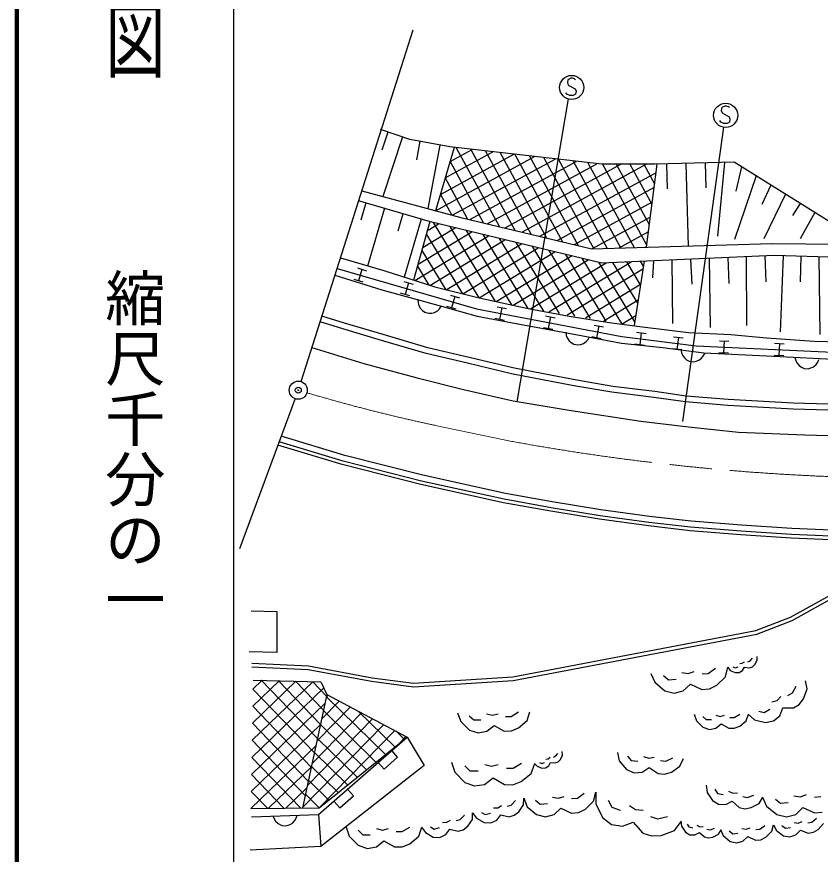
# Model space of a CAD drawing. Units: millimetres, scale not verified. Extents: x 40000 to 680000, y 20000 to 380000.
# Drawn here: x 40000 to 106692, y 242363 to 311838 of the extents above; entities that cross this region are included whole.
import ezdxf
from ezdxf.enums import TextEntityAlignment as Align

# ---------------------------------------------------------------- set-up
doc = ezdxf.new("R2010")
doc.units = ezdxf.units.MM
doc.header["$LTSCALE"] = 1000
doc.header["$PDMODE"] = 32
doc.header["$PDSIZE"] = 500
doc.linetypes.add('CHAIN', pattern=[18.5, 12, -1.5, 3.5, -1.5])
for name, color, linetype, lineweight in [('M-BGD', 7, 'Continuous', 25), ('M-BGD-EXST', 7, 'Continuous', 25), ('M-BMK', 2, 'CHAIN', 13), ('M-BMK-OTRS', 5, 'Continuous', 25), ('M-BMK-SRVR', 3, 'Continuous', 25), ('M-STR-STRC', 7, 'Continuous', 25), ('M-TTL', 2, 'Continuous', 140), ('M-TTL-BAND', 7, 'Continuous', 25)]:
    doc.layers.add(name, color=color, linetype=linetype, lineweight=lineweight)
doc.layers.add('M-OTRS', color=6, linetype='Continuous')
doc.styles.add('@ＭＳ ゴシック', font='')
doc.styles.get('@ＭＳ ゴシック').set_extended_font_data('@MS Gothic')

msp = doc.modelspace()

# ---------------------------------------------------------------- linework, layer by layer
at = {"layer": 'M-BGD'}
for p, q in [((72628, 301666), (70198, 302476)), ((70806, 302273), (70305, 300770)), ((72020, 301868), (70374, 296930)), ((75957, 301036), (72628, 301666)), ((73460, 301508), (73168, 299964)), ((75125, 301193), (74127, 295921)), ((76305, 300996), (74767, 295749)), ((88555, 299596), (75957, 301036)), ((76468, 300977), (80029, 294463)), ((77683, 300839), (81344, 294141)), ((74767, 295749), (82973, 300234)), ((75165, 297106), (81248, 300431)), ((75563, 298463), (79524, 300628)), ((75961, 299820), (77800, 300825)), ((78899, 300700), (82660, 293820)), ((80115, 300561), (83975, 293499)), ((81330, 300422), (85291, 293177)), ((82546, 300283), (86606, 292856)), ((83761, 300144), (87895, 292582)), ((75961, 299820), (78714, 294784)), ((76208, 295397), (84697, 300037)), ((77649, 295044), (86421, 299840)), ((79090, 294692), (88145, 299643)), ((80530, 294340), (90148, 299598)), ((81971, 293988), (92236, 299600)), ((84977, 300005), (89016, 292616)), ((86193, 299866), (90138, 292649)), ((87408, 299727), (91259, 292683)), ((92964, 299596), (88555, 299596)), ((88620, 299596), (92266, 292926)), ((89759, 299597), (92485, 294610)), ((90898, 299598), (92704, 296295)), ((92037, 299600), (92922, 297979)), ((93133, 299601), (92238, 292713)), ((99533, 299776), (92964, 299596)), ((93933, 299623), (93989, 297567)), ((95533, 299666), (95720, 292818)), ((97133, 299710), (97189, 297657)), ((98733, 299754), (98171, 293633)), ((110511, 292937), (99533, 299776)), ((83412, 293636), (93042, 298901)), ((100143, 299396), (99677, 297371)), ((75563, 298463), (77398, 295106)), ((101362, 298636), (99565, 293354)), ((68636, 297397), (76857, 295187)), ((84853, 293284), (92883, 297674)), ((102582, 297876), (101852, 296255)), ((75165, 297106), (76083, 295427)), ((103802, 297117), (102020, 293410)), ((74338, 294827), (68376, 296580)), ((68984, 296402), (68561, 294966)), ((86293, 292932), (92723, 296447)), ((105022, 296357), (104399, 295357)), ((70513, 295952), (69102, 291153)), ((72043, 295502), (71618, 294058)), ((106242, 295597), (105032, 293410)), ((73573, 295052), (72154, 290227)), ((74276, 294842), (72944, 289988)), ((74139, 294138), (75008, 294666)), ((88555, 291408), (74338, 294827)), ((78387, 288528), (74596, 294765)), ((76857, 295187), (87745, 292577)), ((87734, 292580), (92564, 295220)), ((73322, 291301), (77766, 294002)), ((73731, 292719), (76387, 294334)), ((79740, 288227), (75966, 294435)), ((81093, 287927), (77337, 294106)), ((89935, 292643), (92405, 293994)), ((73038, 289958), (79146, 293671)), ((77013, 288863), (74032, 293767)), ((74300, 289555), (80525, 293339)), ((82445, 287627), (78708, 293776)), ((83742, 287419), (80078, 293446)), ((75639, 289198), (81905, 293007)), ((77013, 288863), (83284, 292675)), ((85039, 287211), (81449, 293117)), ((86335, 287003), (82820, 292787)), ((87745, 292577), (102682, 293027)), ((92141, 292710), (92245, 292767)), ((102682, 293027), (110511, 292937)), ((66864, 291833), (70468, 290778)), ((75639, 289198), (73656, 292461)), ((78387, 288528), (84664, 292343)), ((79797, 288215), (86043, 292012)), ((87632, 286796), (84190, 292457)), ((88928, 286588), (85561, 292128)), ((90225, 286380), (86931, 291798)), ((102862, 292037), (88555, 291408)), ((97468, 291800), (97557, 286047)), ((99009, 291868), (99105, 289702)), ((100550, 291936), (100569, 286214)), ((102092, 292004), (102187, 289840)), ((108801, 291858), (102862, 292037)), ((103605, 292015), (103359, 285712)), ((105089, 291970), (105025, 289851)), ((106574, 291925), (106650, 285489)), ((74240, 289574), (73280, 291154)), ((81206, 287902), (87422, 291680)), ((82631, 287597), (88927, 291424)), ((84154, 287353), (91002, 291515)), ((91306, 286527), (88302, 291468)), ((91541, 288066), (89484, 291449)), ((91775, 289605), (90624, 291499)), ((92074, 291563), (91258, 286214)), ((92010, 291144), (91764, 291549)), ((92845, 291596), (92759, 290175)), ((94386, 291664), (94433, 286381)), ((95927, 291732), (96019, 289650)), ((66588, 290966), (78162, 287600)), ((68272, 290997), (69040, 290773)), ((68656, 290885), (68377, 289925)), ((70468, 290778), (74697, 289428)), ((85678, 287109), (91979, 290939)), ((66410, 290407), (70296, 289171)), ((68761, 289813), (67993, 290037)), ((72131, 289875), (72899, 289651)), ((72515, 289763), (72235, 288803)), ((70296, 289171), (75249, 287820)), ((74697, 289428), (78387, 288528)), ((87201, 286865), (91782, 289649)), ((72619, 288691), (71851, 288914)), ((73294, 288353), (73308, 288101)), ((75989, 288753), (76757, 288529)), ((76373, 288641), (76094, 287681)), ((78387, 288528), (82436, 287628)), ((88725, 286620), (91585, 288359)), ((73308, 288101), (73371, 287876)), ((73371, 287876), (73511, 287630)), ((73511, 287630), (73673, 287462)), ((75083, 287616), (75223, 287827)), ((75249, 287820), (78221, 287009)), ((76478, 287569), (75710, 287792)), ((79874, 287784), (80660, 287636)), ((80267, 287710), (80081, 286728)), ((67208, 286414), (65327, 287009)), ((73673, 287462), (73883, 287322)), ((73883, 287322), (74192, 287238)), ((74192, 287238), (74445, 287252)), ((74445, 287252), (74669, 287315)), ((74669, 287315), (74915, 287455)), ((74915, 287455), (75083, 287616)), ((78162, 287600), (90231, 285314)), ((78221, 287009), (81463, 286379)), ((82436, 287628), (85855, 286998)), ((83897, 287023), (84683, 286874)), ((84290, 286948), (84103, 285966)), ((85855, 286998), (89365, 286459)), ((90248, 286376), (91389, 287069)), ((67062, 285936), (65175, 286533)), ((70414, 285467), (67208, 286414)), ((80474, 286653), (79688, 286802)), ((81463, 286379), (86416, 285479)), ((87919, 286261), (88705, 286112)), ((89365, 286459), (92154, 286099)), ((70273, 284987), (67062, 285936)), ((84496, 285891), (83710, 286040)), ((85577, 285661), (85611, 285410)), ((88312, 286187), (88126, 285204)), ((91437, 285669), (92231, 285571)), ((91834, 285620), (91712, 284627)), ((92154, 286099), (95753, 285649)), ((95753, 285649), (99263, 285469)), ((73994, 283893), (70273, 284987)), ((74122, 284377), (70414, 285467)), ((85611, 285410), (85691, 285191)), ((85691, 285191), (85851, 284957)), ((85851, 284957), (86025, 284802)), ((86416, 285479), (90198, 284758)), ((87029, 284733), (87263, 284892)), ((87263, 284892), (87419, 285066)), ((87419, 285066), (87542, 285286)), ((88519, 285130), (87733, 285278)), ((90231, 285314), (96400, 284551)), ((94522, 285287), (95316, 285189)), ((94919, 285238), (94796, 284246)), ((98317, 284962), (99116, 284924)), ((98717, 284943), (98670, 283944)), ((99263, 285469), (102232, 285199)), ((102232, 285199), (106192, 284929)), ((106192, 284929), (111501, 284749)), ((77539, 283577), (74122, 284377)), ((86025, 284802), (86245, 284678)), ((86245, 284678), (86560, 284618)), ((86560, 284618), (86810, 284652)), ((86810, 284652), (87029, 284733)), ((90198, 284758), (93620, 284398)), ((92109, 284578), (91315, 284677)), ((93620, 284398), (97042, 283948)), ((95193, 284197), (94399, 284295)), ((95128, 284233), (95168, 283983)), ((96400, 284551), (110161, 283905)), ((102904, 284747), (103703, 284709)), ((103304, 284728), (103257, 283729)), ((77423, 283090), (73994, 283893)), ((81177, 282704), (77539, 283577)), ((95168, 283983), (95254, 283766)), ((95254, 283766), (95420, 283537)), ((95420, 283537), (95598, 283386)), ((96604, 283344), (96834, 283509)), ((96834, 283509), (96984, 283687)), ((96984, 283687), (97102, 283911)), ((97042, 283948), (102805, 283678)), ((99069, 283925), (98270, 283963)), ((102805, 283678), (109829, 283317)), ((103656, 283710), (102857, 283748)), ((104591, 283578), (104651, 283332)), ((81072, 282215), (77423, 283090)), ((95598, 283386), (95822, 283269)), ((95822, 283269), (96138, 283217)), ((96138, 283217), (96387, 283258)), ((96387, 283258), (96604, 283344)), ((104651, 283332), (104754, 283123)), ((104754, 283123), (104936, 282907)), ((104936, 282907), (105126, 282771)), ((105126, 282771), (105358, 282671)), ((105923, 282704), (106132, 282807)), ((106132, 282807), (106348, 282990)), ((106348, 282990), (106484, 283179)), ((106484, 283179), (106584, 283412)), ((83771, 281704), (81072, 282215)), ((83866, 282195), (81177, 282704)), ((86488, 281685), (83866, 282195)), ((105358, 282671), (105677, 282644)), ((105677, 282644), (105923, 282704)), ((86398, 281193), (83771, 281704)), ((89463, 281177), (86488, 281685)), ((89390, 280682), (86398, 281193)), ((92892, 280245), (89390, 280682)), ((92958, 280740), (89463, 281177)), ((95574, 280377), (92958, 280740)), ((95519, 279880), (92892, 280245)), ((99056, 280087), (95574, 280377)), ((104451, 279796), (99056, 280087)), ((99021, 279588), (95519, 279880)), ((104430, 279296), (99021, 279588)), ((109318, 279150), (104430, 279296)), ((109329, 279650), (104451, 279796)), ((67084, 274973), (61780, 276583)), ((67218, 275455), (61954, 277052)), ((67003, 274684), (61675, 276301)), ((73716, 273803), (67218, 275455)), ((73531, 273024), (67003, 274684)), ((73600, 273316), (67084, 274973)), ((80562, 272297), (73716, 273803)), ((80464, 271807), (73600, 273316)), ((80405, 271512), (73531, 273024)), ((84366, 271107), (80464, 271807)), ((84451, 271600), (80562, 272297)), ((84316, 270811), (80405, 271512)), ((88416, 270444), (84366, 271107)), ((88490, 270939), (84451, 271600)), ((88372, 270148), (84316, 270811)), ((92466, 269892), (88416, 270444)), ((92529, 270388), (88490, 270939)), ((95970, 269985), (92529, 270388)), ((92428, 269594), (88372, 270148)), ((95892, 269188), (92428, 269594)), ((95922, 269487), (92466, 269892)), ((100154, 269654), (95970, 269985)), ((104330, 269392), (100154, 269654)), ((100097, 268856), (95892, 269188)), ((100119, 269156), (95922, 269487)), ((104303, 268893), (100119, 269156)), ((107575, 268742), (104303, 268893)), ((107585, 269242), (104330, 269392)), ((104287, 268594), (100097, 268856)), ((107570, 268442), (104287, 268594)), ((104227, 262033), (107873, 264042)), ((104354, 261760), (108047, 263795)), ((59463, 262543), (61596, 262503)), ((61596, 262503), (61596, 259106)), ((101332, 260919), (104227, 262033)), ((101415, 260630), (104354, 261760)), ((81178, 257084), (101332, 260919)), ((81215, 256786), (101415, 260630)), ((61596, 259106), (59305, 259145)), ((100874, 258398), (101063, 258635)), ((101263, 258100), (101464, 258453)), ((101464, 258453), (101452, 258781)), ((59509, 257916), (64182, 257690)), ((59523, 258216), (64217, 257989)), ((64217, 257989), (69505, 257007)), ((97391, 257356), (98000, 257789)), ((98825, 257083), (99020, 257869)), ((99018, 257869), (99224, 257613)), ((99444, 257917), (99644, 257826)), ((99644, 257826), (99888, 257917)), ((100010, 258185), (100223, 258209)), ((100223, 258209), (100399, 258331)), ((100229, 257601), (100399, 257887)), ((100399, 257887), (100813, 257820)), ((100679, 258325), (100874, 258398)), ((100813, 257820), (101056, 257911)), ((101056, 257911), (101263, 258100)), ((64182, 257690), (69458, 256710)), ((72935, 256559), (81178, 257084)), ((92640, 257370), (92955, 256625)), ((93681, 257195), (94093, 256842)), ((95202, 257442), (95723, 257354)), ((95723, 257354), (96223, 257522)), ((96881, 257316), (97391, 257356)), ((98109, 256385), (98825, 257083)), ((99224, 257613), (99626, 257430)), ((99626, 257430), (99955, 257443)), ((99955, 257443), (100229, 257601)), ((59530, 251814), (64570, 256675)), ((59556, 253228), (63171, 256714)), ((59582, 254642), (61771, 256754)), ((59607, 256056), (60371, 256793)), ((59621, 256814), (65231, 256656)), ((60284, 256796), (64955, 251952)), ((61712, 256755), (65208, 253130)), ((63140, 256715), (65461, 254308)), ((64568, 256675), (65714, 255486)), ((65231, 256656), (65745, 255629)), ((69458, 256710), (72925, 256258)), ((69505, 257007), (72935, 256559)), ((72925, 256258), (81215, 256786)), ((92955, 256625), (93780, 255919)), ((94093, 256842), (94732, 256892)), ((95322, 255911), (95920, 256471)), ((95920, 256471), (96853, 256030)), ((97491, 256080), (98109, 256385)), ((105605, 256073), (105462, 256753)), ((59505, 250400), (65479, 256161)), ((59607, 256056), (64701, 250774)), ((93780, 255919), (94566, 255723)), ((94566, 255723), (95322, 255911)), ((96853, 256030), (97491, 256080)), ((104013, 255526), (104393, 255748)), ((104393, 255748), (104702, 256310)), ((105312, 255265), (105605, 256073)), ((65745, 255629), (63719, 246205)), ((65302, 253568), (66779, 255078)), ((65696, 255401), (65859, 255568)), ((70598, 250641), (65702, 255431)), ((65745, 255629), (72392, 252085)), ((102667, 254996), (103103, 255122)), ((103103, 255122), (103427, 255439)), ((104948, 254798), (105312, 255265)), ((59479, 248986), (65582, 254872)), ((59582, 254642), (64448, 249596)), ((64908, 251736), (67698, 254587)), ((102034, 254117), (102509, 254394)), ((103332, 253856), (103586, 254513)), ((103586, 254513), (104473, 254521)), ((104473, 254521), (104948, 254798)), ((64120, 248071), (69537, 253607)), ((64514, 249904), (68618, 254097)), ((69814, 250009), (65454, 254275)), ((71383, 251272), (68350, 254240)), ((76596, 254082), (76848, 253366)), ((77560, 253858), (77926, 253504)), ((78998, 254002), (79480, 253890)), ((79480, 253890), (79958, 254018)), ((80562, 253788), (81042, 253796)), ((81042, 253796), (81636, 254166)), ((82367, 253458), (82595, 254182)), ((96227, 253982), (96407, 253442)), ((96947, 253802), (97217, 253532)), ((98027, 253892), (98387, 253802)), ((98387, 253802), (98747, 253892)), ((99197, 253712), (99557, 253712)), ((99557, 253712), (100007, 253982)), ((100547, 253442), (100727, 253982)), ((100712, 253982), (101234, 253523)), ((101583, 254236), (102034, 254117)), ((102818, 253428), (103332, 253856)), ((59453, 247572), (65205, 253120)), ((59556, 253228), (64195, 248418)), ((63727, 246239), (70456, 253117)), ((69029, 249378), (65205, 253119)), ((76848, 253366), (77580, 252658)), ((77926, 253504), (78526, 253514)), ((79022, 252562), (79614, 253052)), ((79614, 253052), (80462, 252586)), ((81657, 252846), (82367, 253458)), ((96407, 253442), (96947, 252902)), ((96947, 252902), (97487, 252722)), ((97217, 253532), (97667, 253532)), ((98027, 252812), (98477, 253172)), ((98477, 253172), (99107, 252812)), ((99557, 252812), (100007, 252992)), ((100007, 252992), (100547, 253442)), ((101234, 253523), (102137, 253285)), ((102137, 253285), (102818, 253428)), ((65107, 246220), (71376, 252626)), ((72167, 251904), (71492, 252564)), ((77580, 252658), (78304, 252430)), ((78304, 252430), (79022, 252562)), ((80462, 252586), (81062, 252596)), ((81062, 252596), (81657, 252846)), ((97487, 252722), (98027, 252812)), ((99107, 252812), (99557, 252812)), ((59530, 251814), (63942, 247240)), ((68245, 248746), (64957, 251963)), ((65045, 245665), (72392, 252085)), ((65107, 246220), (72392, 252085)), ((71700, 251528), (72295, 252136)), ((72392, 252085), (73811, 249739)), ((59428, 246158), (64829, 251367)), ((67460, 248115), (64709, 250808)), ((71613, 250408), (71120, 250973)), ((85294, 250578), (85267, 250893)), ((59505, 250400), (63552, 246203)), ((70484, 249421), (71613, 250408)), ((83911, 250249), (84114, 250283)), ((84114, 250283), (84278, 250409)), ((84547, 250417), (84730, 250497)), ((84730, 250497), (84900, 250734)), ((84930, 250038), (85119, 250229)), ((85119, 250229), (85294, 250578)), ((89850, 250793), (90009, 250116)), ((90009, 250116), (90607, 249399)), ((90706, 250495), (91005, 250136)), ((91005, 250136), (91553, 250086)), ((92031, 250485), (92459, 250335)), ((92459, 250335), (92907, 250405)), ((93435, 250136), (93873, 250096)), ((93873, 250096), (94451, 250375)), ((95048, 249658), (95327, 250295)), ((60885, 246174), (64452, 249614)), ((66676, 247483), (64460, 249652)), ((73811, 249739), (65231, 243010)), ((69990, 249986), (70484, 249421)), ((76098, 249996), (76362, 249164)), ((77198, 249704), (77606, 249284)), ((78856, 249818), (79406, 249672)), ((79406, 249672), (79960, 249802)), ((80645, 249516), (81197, 249508)), ((81197, 249508), (81893, 249912)), ((82709, 249072), (82997, 249896)), ((82974, 249897), (83185, 249661)), ((83185, 249661), (83580, 249506)), ((83381, 249964), (83578, 249887)), ((83578, 249887), (83807, 249986)), ((83580, 249506), (83895, 249534)), ((83895, 249534), (84150, 249699)), ((84150, 249699), (84300, 249982)), ((84300, 249982), (84700, 249938)), ((84700, 249938), (84930, 250038)), ((91911, 249170), (92499, 249558)), ((92499, 249558), (93226, 249051)), ((94341, 249170), (95048, 249658)), ((59479, 248986), (62177, 246188)), ((76362, 249164), (77178, 248324)), ((77606, 249284), (78296, 249274)), ((81871, 248394), (82709, 249072)), ((90607, 249399), (91244, 249120)), ((91244, 249120), (91911, 249170)), ((93226, 249051), (93774, 249001)), ((93774, 249001), (94341, 249170)), ((65892, 246852), (64212, 248496)), ((77178, 248324), (78002, 248036)), ((78002, 248036), (78832, 248162)), ((78832, 248162), (79530, 248704)), ((79530, 248704), (80487, 248138)), ((80487, 248138), (81177, 248128)), ((81177, 248128), (81871, 248394)), ((97224, 248103), (97292, 247499)), ((59453, 247572), (60803, 246173)), ((62342, 246190), (64075, 247862)), ((65107, 246220), (63963, 247340)), ((67940, 247198), (67447, 247763)), ((86532, 247017), (87100, 247425)), ((87877, 246767), (88056, 247505)), ((88056, 247505), (88052, 246556)), ((97292, 247499), (97735, 246816)), ((97935, 247755), (98157, 247414)), ((98157, 247414), (98626, 247314)), ((99082, 247609), (99437, 247436)), ((99437, 247436), (99833, 247450)), ((66317, 246776), (66811, 246211)), ((66811, 246211), (67940, 247198)), ((81046, 246441), (81398, 246815)), ((82050, 246450), (82076, 247006)), ((82077, 247007), (82376, 246309)), ((83054, 246847), (83442, 246518)), ((84479, 247086), (84967, 247007)), ((84967, 247007), (85435, 247166)), ((86053, 246977), (86532, 247017)), ((87209, 246110), (87877, 246767)), ((89097, 246836), (89379, 246266)), ((97735, 246816), (98259, 246509)), ((98842, 246483), (99391, 246758)), ((99391, 246758), (99969, 246243)), ((100263, 247162), (100638, 247082)), ((100638, 247082), (101168, 247264)), ((101611, 246580), (101919, 247104)), ((101907, 247106), (102238, 246354)), ((102967, 246943), (103391, 246591)), ((103391, 246591), (104038, 246650)), ((104508, 247216), (105038, 247134)), ((105038, 247134), (105544, 247311)), ((106215, 247112), (106733, 247160)), ((59428, 246158), (65107, 246220)), ((79559, 246204), (79921, 246215)), ((79921, 246215), (80236, 246396)), ((80708, 246346), (81046, 246441)), ((81661, 245883), (82050, 246450)), ((82376, 246309), (83153, 245651)), ((83442, 246518), (84040, 246568)), ((84598, 245651), (85156, 246180)), ((85156, 246180), (86033, 245771)), ((86631, 245821), (87209, 246110)), ((88052, 246556), (88616, 245415)), ((89379, 246266), (90089, 246026)), ((90850, 246402), (91370, 246068)), ((91370, 246068), (91987, 246018)), ((98259, 246509), (98842, 246483)), ((99969, 246243), (100438, 246143)), ((100438, 246143), (100948, 246231)), ((100948, 246231), (101611, 246580)), ((102238, 246354), (103086, 245649)), ((104652, 245662), (105251, 246240)), ((105251, 246240), (106205, 245806)), ((59489, 245479), (65045, 245665)), ((61268, 245539), (61356, 245301)), ((61356, 245301), (61483, 245106)), ((63082, 245159), (63195, 245363)), ((63195, 245363), (63267, 245605)), ((65045, 245665), (65231, 243010)), ((76812, 245246), (77164, 245619)), ((77427, 244688), (77815, 245255)), ((77815, 245255), (77841, 245811)), ((77841, 245811), (78154, 245350)), ((78154, 245350), (78806, 244986)), ((78566, 245833), (78892, 245650)), ((78892, 245650), (79316, 245770)), ((79846, 245188), (80174, 245646)), ((80174, 245646), (80862, 245475)), ((80862, 245475), (81285, 245594)), ((81285, 245594), (81661, 245883)), ((83153, 245651), (83891, 245472)), ((83891, 245472), (84598, 245651)), ((86033, 245771), (86631, 245821)), ((88616, 245415), (89373, 244843)), ((92601, 245493), (93170, 245301)), ((93170, 245301), (94024, 245487)), ((103086, 245649), (103887, 245461)), ((103887, 245461), (104652, 245662)), ((105989, 245035), (106376, 245354)), ((106205, 245806), (106852, 245866)), ((61483, 245106), (61689, 244912)), ((61689, 244912), (61893, 244799)), ((61893, 244799), (62136, 244727)), ((62136, 244727), (62455, 244738)), ((62455, 244738), (62693, 244826)), ((62693, 244826), (62888, 244952)), ((62888, 244952), (63082, 245159)), ((67329, 244615), (67581, 243859)), ((71991, 244237), (72621, 244615)), ((73377, 243859), (73629, 244615)), ((73607, 244615), (73920, 244155)), ((74332, 244637), (74658, 244455)), ((74658, 244455), (75081, 244574)), ((75324, 245009), (75687, 245020)), ((75687, 245020), (76002, 245200)), ((76473, 245150), (76812, 245246)), ((77051, 244399), (77427, 244688)), ((78806, 244986), (79362, 244960)), ((79362, 244960), (79846, 245188)), ((89373, 244843), (90274, 244697)), ((90274, 244697), (91176, 245025)), ((91176, 245025), (91979, 244121)), ((94589, 244347), (95161, 245103)), ((95131, 245113), (95180, 244686)), ((95180, 244686), (95494, 244202)), ((95635, 244867), (95792, 244625)), ((95792, 244625), (96125, 244555)), ((96447, 244765), (96699, 244642)), ((96699, 244642), (96980, 244652)), ((101686, 244448), (102100, 244750)), ((102674, 244272), (102802, 244814)), ((102804, 244814), (103051, 244330)), ((103510, 244747), (103804, 244531)), ((103804, 244531), (104229, 244595)), ((104518, 244986), (104871, 244953)), ((104871, 244953), (105198, 245089)), ((105649, 244983), (105989, 245035)), ((106517, 244419), (106963, 244921)), ((68337, 244363), (68715, 243985)), ((68715, 243985), (69345, 243985)), ((69849, 244489), (70353, 244363)), ((70353, 244363), (70857, 244489)), ((71487, 244237), (71991, 244237)), ((73920, 244155), (74571, 243790)), ((75127, 243764), (75611, 243992)), ((75611, 243992), (75939, 244451)), ((75939, 244451), (76628, 244279)), ((76628, 244279), (77051, 244399)), ((91979, 244121), (92689, 243880)), ((92689, 243880), (93496, 243924)), ((93496, 243924), (94589, 244347)), ((95494, 244202), (95865, 243984)), ((95865, 243984), (96278, 243966)), ((96278, 243966), (96667, 244162)), ((96667, 244162), (97076, 243797)), ((97284, 244448), (97550, 244392)), ((97550, 244392), (97925, 244521)), ((97770, 243789), (98239, 244037)), ((98239, 244037), (98457, 244408)), ((98420, 244416), (98643, 243906)), ((98643, 243906), (99216, 243428)), ((99137, 244304), (99424, 244065)), ((99424, 244065), (99862, 244105)), ((100180, 244487), (100539, 244432)), ((100539, 244432), (100882, 244551)), ((101336, 244416), (101686, 244448)), ((102188, 243786), (102674, 244272)), ((103051, 244330), (103639, 243897)), ((103639, 243897), (104175, 243804)), ((104175, 243804), (104672, 243966)), ((104672, 243966), (105046, 244370)), ((105046, 244370), (105692, 244120)), ((105692, 244120), (106118, 244185)), ((106118, 244185), (106517, 244419)), ((67581, 243859), (68337, 243103)), ((69849, 242977), (70479, 243481)), ((70479, 243481), (71361, 242977)), ((71991, 242977), (72621, 243229)), ((72621, 243229), (73377, 243859)), ((74571, 243790), (75127, 243764)), ((97076, 243797), (97409, 243726)), ((97409, 243726), (97770, 243789)), ((99216, 243428), (99758, 243300)), ((99758, 243300), (100276, 243436)), ((100276, 243436), (100682, 243826)), ((100682, 243826), (101328, 243531)), ((101328, 243531), (101766, 243571)), ((101766, 243571), (102188, 243786)), ((65231, 243010), (59366, 242701)), ((68337, 243103), (69093, 242851)), ((69093, 242851), (69849, 242977)), ((71361, 242977), (71991, 242977))]:
    msp.add_line(p, q, dxfattribs=at)
at = {"layer": 'M-BGD-EXST'}
for p, q in [((85740, 306612), (85700, 306372)), ((85980, 306732), (85740, 306612)), ((86140, 306732), (85980, 306732)), ((86300, 306692), (86140, 306732)), ((86380, 306612), (86300, 306692)), ((85700, 306372), (85780, 306172)), ((85780, 306172), (86340, 305852)), ((86340, 305852), (86420, 305652)), ((81534, 279896), (85807, 305018)), ((85660, 305412), (85580, 305532)), ((85900, 305292), (85660, 305412)), ((86180, 305292), (85900, 305292)), ((86380, 305412), (86180, 305292)), ((86420, 305652), (86380, 305412)), ((98759, 304419), (98519, 304299)), ((98919, 304419), (98759, 304419)), ((99079, 304379), (98919, 304419)), ((99159, 304299), (99079, 304379)), ((98519, 304299), (98479, 304059)), ((98479, 304059), (98559, 303859)), ((98559, 303859), (99119, 303539)), ((98439, 303099), (98359, 303219)), ((98679, 302979), (98439, 303099)), ((98959, 302979), (98679, 302979)), ((99159, 303099), (98959, 302979)), ((99119, 303539), (99199, 303339)), ((99199, 303339), (99159, 303099)), ((95273, 278254), (98676, 302669))]:
    msp.add_line(p, q, dxfattribs=at)
for centre in [(86060, 305972), (98839, 303659)]:
    msp.add_circle(centre, 1000, dxfattribs=at)
at = {"layer": 'M-BMK'}
msp.add_line((74859, 277912), (80845, 276656), dxfattribs=at)
for centre, radius, start, end in [((103909, 414977), 140110, 253.48743, 258.03325), ((115014, 462568), 189026, 259.58554, 278.57083)]:
    msp.add_arc(centre, radius, start, end, dxfattribs=at)
at = {"layer": 'M-BMK-OTRS'}
for p, q in [((63596, 281575), (72890, 310749)), ((63107, 280158), (58483, 267703))]:
    msp.add_line(p, q, dxfattribs=at)
at = {"layer": 'M-BMK-SRVR'}
for radius in [750, 30]:
    msp.add_circle((63368, 280861), radius, dxfattribs=at)
at = {"layer": 'M-OTRS'}
msp.add_point((63368, 280861), dxfattribs=at)
at = {"layer": 'M-STR-STRC'}
for p, q in [((64495, 284398), (68796, 283084)), ((68796, 283084), (73233, 281885)), ((73233, 281885), (77072, 280925)), ((77072, 280925), (81210, 279966)), ((81210, 279966), (86007, 279186)), ((86007, 279186), (91796, 278287)), ((91796, 278287), (95754, 277807)), ((95754, 277807), (99892, 277387)), ((99892, 277387), (105410, 277147)), ((105410, 277147), (109548, 277027))]:
    msp.add_line(p, q, dxfattribs=at)
at = {"layer": 'M-TTL'}
msp.add_line((40000, 380000), (40000, 20000), dxfattribs=at)
at = {"layer": 'M-TTL-BAND'}
msp.add_line((58000, 370000), (58000, 20000), dxfattribs=at)

# ---------------------------------------------------------------- texts
at = {"layer": 'M-TTL-BAND', "style": '@ＭＳ ゴシック', "width": 1.4}
msp.add_text('平  面  図', height=3666, rotation=270, dxfattribs=at).set_placement((49777, 306475), align=Align.MIDDLE_RIGHT)
at = {"layer": 'M-TTL-BAND', "style": '@ＭＳ ゴシック'}
msp.add_text('縮尺千分の一', height=3666, rotation=270, dxfattribs=at).set_placement((49777, 261030), align=Align.MIDDLE_RIGHT)

doc.saveas('drawing.dxf')
